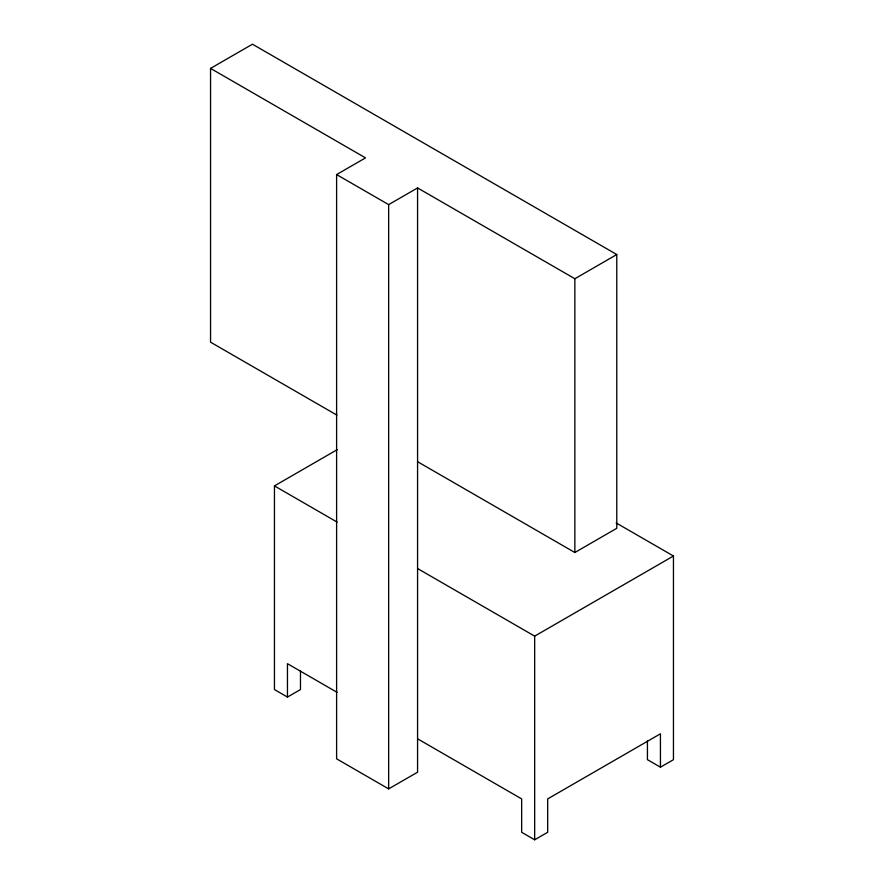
<?xml version="1.0" encoding="UTF-8"?>
<svg xmlns="http://www.w3.org/2000/svg" width="884" height="884" viewBox="0 0 884 884"><rect width="100%" height="100%" fill="white"/><g stroke="black" fill="none" stroke-linecap="round" stroke-linejoin="round"><path stroke-width="1.33" d="M336.914 415.126L210.547 342.174L210.547 68.4L252.47 44.2L616.778 254.537L616.778 528.301L574.854 552.511L417.568 461.702M336.605 174.568L388.651 204.624L417.568 187.927L417.568 772.196L388.651 788.882L336.605 758.837L336.605 174.568L365.523 157.882L210.547 68.4M417.568 187.927L574.854 278.736L616.778 254.537M300.472 670.868L300.472 689.564L287.455 697.078L274.449 689.564L274.449 485.902L337.312 449.602M417.568 568.534L534.665 636.137L673.453 556.014L673.453 759.676L660.436 767.19L647.431 759.676L647.431 740.98M417.568 738.803L521.659 798.904L521.659 832.286L534.665 839.8L547.682 832.286L547.682 798.904L660.436 733.797L660.436 767.19M616.159 522.93L673.453 556.014M274.449 485.902L337.136 522.101M337.136 692.371L287.455 663.685L287.455 697.078M574.854 278.736L574.854 552.511M534.665 636.137L534.665 839.8M388.651 204.624L388.651 788.882"/></g></svg>
